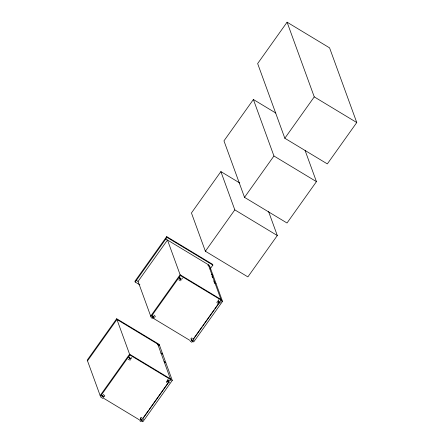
<?xml version="1.0" encoding="UTF-8"?>
<svg xmlns="http://www.w3.org/2000/svg" width="444" height="444" viewBox="0 0 444 444"><rect width="100%" height="100%" fill="white"/><g stroke="black" fill="none" stroke-linecap="round" stroke-linejoin="round"><path stroke-width="0.67" d="M287.079 22.2L257.648 63.57L284.832 138.251L327.328 163.908L356.76 122.538L329.576 47.863L287.079 22.2L314.258 96.881L356.76 122.538M275.818 113.048L253.391 99.506L223.959 140.87L244.516 197.347L287.013 223.01L316.444 181.64L305.1 150.483M210.084 268.986L212.865 265.079L212.593 264.33L166.694 236.619L134.909 281.296L135.181 282.04L139.888 284.882M135.181 282.04L166.966 237.362L166.694 236.619M180.397 275.519L150.971 316.888L138.062 281.413L167.488 240.043L180.397 275.519L221.201 300.155L220.402 301.271M239.766 183L220.879 171.595L191.447 212.965L205.378 251.237L247.88 276.895L277.306 235.531L268.57 211.527M116.672 318.736L87.24 360.106L100.427 396.326L129.853 354.956L116.672 318.736L159.168 344.4L159.44 345.143L159.146 345.56M87.512 360.855L116.944 319.486L159.44 345.143M150.699 316.139L180.125 274.769L220.929 299.406M153.635 316.406L153.885 317.083C153.53 317.998 152.303 316.788 152.314 316.195L152.459 315.989M179.77 277.605C181.38 279.048 180.591 280.175 179.476 278.022L179.626 277.811M180.02 278.283L179.992 278.893L180.469 278.604M153.097 317.255C153.013 316.406 154.323 317.366 153.574 316.944C152.386 317.382 153.258 316.683 152.314 316.195M179.809 278.765L180.103 278.349M152.73 317.005L153.025 316.594L152.719 316.356M179.898 278.832L180.192 278.416M152.825 317.072L153.302 316.783M179.992 278.893L180.286 278.482M153.208 316.722L153.008 317.194M180.375 278.543L180.175 279.015M180.264 279.076L180.558 278.666L181.052 278.904M154.74 317.282L155.317 316.339L153.84 315.007M181.907 279.104L182.39 277.988M100.155 395.576L129.581 354.212L170.379 378.843M101.915 395.432L101.765 395.637C102.88 397.791 103.668 396.664 102.059 395.221M128.932 357.459C129.382 356.482 131.524 360.728 128.932 357.459L129.415 356.954M284.832 138.251L314.258 96.881M102.309 395.898L102.187 396.448L102.753 396.22M129.476 357.725L129.354 358.269L129.92 358.042M102.098 396.381L102.392 395.965M129.265 358.203L129.559 357.792M205.378 251.237L234.809 209.868L220.879 171.595M102.187 396.448L102.481 396.031M129.354 358.269L129.648 357.858M102.275 396.514L102.575 396.098M129.443 358.336L129.737 357.92M102.37 396.575L102.664 396.159M129.831 357.986L129.626 358.458M102.553 396.697L102.847 396.281L103.341 396.525M129.72 358.519L130.014 358.103L130.503 358.347M244.516 197.347L273.942 155.983L253.391 99.506M104.19 396.725L104.773 395.776L103.291 394.45M131.357 358.547L131.84 357.431M208.058 265.279L208.286 264.68L165.79 239.016M160.972 352.986L162.671 354.012L159.513 345.332L157.809 344.305L157.515 344.722L157.742 344.117L170.651 379.592L169.858 380.708M190.842 338.855L191.508 337.973L192.513 338.361M218.01 300.682L218.676 299.794M218.659 301.348C218.076 300.288 220.563 304.839 218.154 301.371L218.698 300.86M191.525 339.81C191.664 341.725 193.04 340.476 191.281 339.133L191.231 340.226L191.68 340.548L191.975 340.132M218.692 301.637C218.132 302.841 219.164 301.687 219.725 302.259L193.362 339.283M191.32 340.293L191.614 339.876M218.487 302.114L218.781 301.704M191.408 340.359L191.703 339.943M218.576 302.181L218.87 301.77M191.497 340.426L191.791 340.01M218.664 302.247L218.959 301.831M191.88 340.071L191.68 340.548M219.047 301.898C219.286 302.969 218.143 302.159 218.848 302.37M191.775 340.609L192.069 340.193L192.557 340.437M218.942 302.431L219.236 302.014L219.725 302.259M193.196 339.233L202.009 326.845M202.808 325.718L214.025 309.951M214.829 308.824L218.431 303.757M194 339.81L193.173 340.687M220.579 302.458L221.168 301.631M214.48 282.922L216.184 283.949L222.538 301.404L193.695 341.947L191.997 340.92M140.298 418.298L140.964 417.41L141.969 417.798M167.466 380.12L168.132 379.237M140.443 418.986L140.737 418.575C142.341 420.018 141.553 421.14 140.443 418.986L140.953 419.297L140.937 418.914M168.071 381.08C167.266 378.876 170.801 384.732 167.604 380.813L168.021 380.33M140.981 419.253C140.237 419.597 141.347 420.39 141.431 419.569M168.148 381.074L168.026 381.624L168.598 381.396M140.77 419.73L141.064 419.319M167.937 381.557L168.232 381.141M140.859 419.796L141.153 419.386M168.026 381.624L168.32 381.207M140.953 419.863L141.248 419.447M168.121 381.685L168.415 381.274M141.336 419.513L141.137 419.985M168.504 381.335L168.304 381.807M141.225 420.046C141.919 419.019 142.33 420.596 141.225 420.962M168.393 381.868L168.687 381.457L169.181 381.696M142.746 418.537L148.313 410.711M149.112 409.596L168.198 382.761M169.791 380.525L170.585 379.404L172.283 380.43L142.857 421.8L141.725 421.117M142.813 418.725L168.265 382.944M143.456 419.247L142.629 420.124M218.648 301.298L218.67 301.681L218.154 301.371M130.181 360.201L128.138 359.163M217.499 301.448L216.844 302.453L217.654 303.324M103.08 395.954L102.803 395.815M167.116 380.897L166.289 381.773L167.111 382.767M180.486 280.813L178.688 279.726M191.997 342.341L190.193 341.253M102.775 398.429L100.555 396.892M140.931 421.584L139.649 420.69M273.942 155.983L316.444 181.64M234.809 209.868L277.306 235.531M166.966 237.362L212.865 265.079M207.992 265.096L209.69 266.117M208.63 265.623L209.762 266.306L212.92 274.986L211.788 274.303M211.288 274.148L212.987 275.175L216.117 283.76L214.413 282.734L213.747 280.897M220.835 300.377L222.538 301.404M179.476 278.022L179.887 278.183M136.358 280.386L138.062 281.413M153.335 318.315L189.993 340.448M157.448 344.533L158.58 345.216M161.039 353.174L162.737 354.201L165.862 362.787L164.163 361.76M164.23 361.949L165.934 362.976L172.283 380.43M129.853 354.956L170.651 379.592M167.604 380.813L168.121 381.124M103.38 398.113L139.449 419.891M180.048 278.999L180.192 279.126M152.481 318.609L151.099 317.449M102.336 396.614L102.459 396.714M180.636 278.172L180.519 278.199M153.474 316.35L153.352 316.372M152.642 316.944L152.608 315.784M208.286 264.68L221.201 300.155M211.96 275.99L212.626 277.827M192.019 340.171L192.263 340.848M153.341 316.822L153.591 317.499M141.764 419.197L142.013 419.874M102.797 396.259L103.047 396.936M154.14 317.993A1.565 0.355 35.4 0 1 153.913 318.165M181.307 279.814A1.565 0.355 35.4 0 1 181.074 279.986M192.813 341.342A1.565 0.355 35.4 0 1 192.585 341.514M219.98 303.169A1.565 0.355 35.4 0 1 219.752 303.335M142.269 420.784A1.565 0.355 35.4 0 1 142.041 420.956M169.436 382.606A1.565 0.355 35.4 0 1 169.203 382.778M130.764 359.257A1.565 0.355 35.4 0 1 130.53 359.424M103.596 397.43A1.565 0.355 35.4 0 1 103.363 397.602M152.703 317.094L153.041 317.343L152.725 317.094M129.321 358.358L129.659 358.608L129.321 358.358M191.375 340.443L191.714 340.692L191.425 340.454M167.993 381.707L168.337 381.957L168.048 381.718M140.831 419.885L141.17 420.135L140.853 419.885"/></g></svg>
